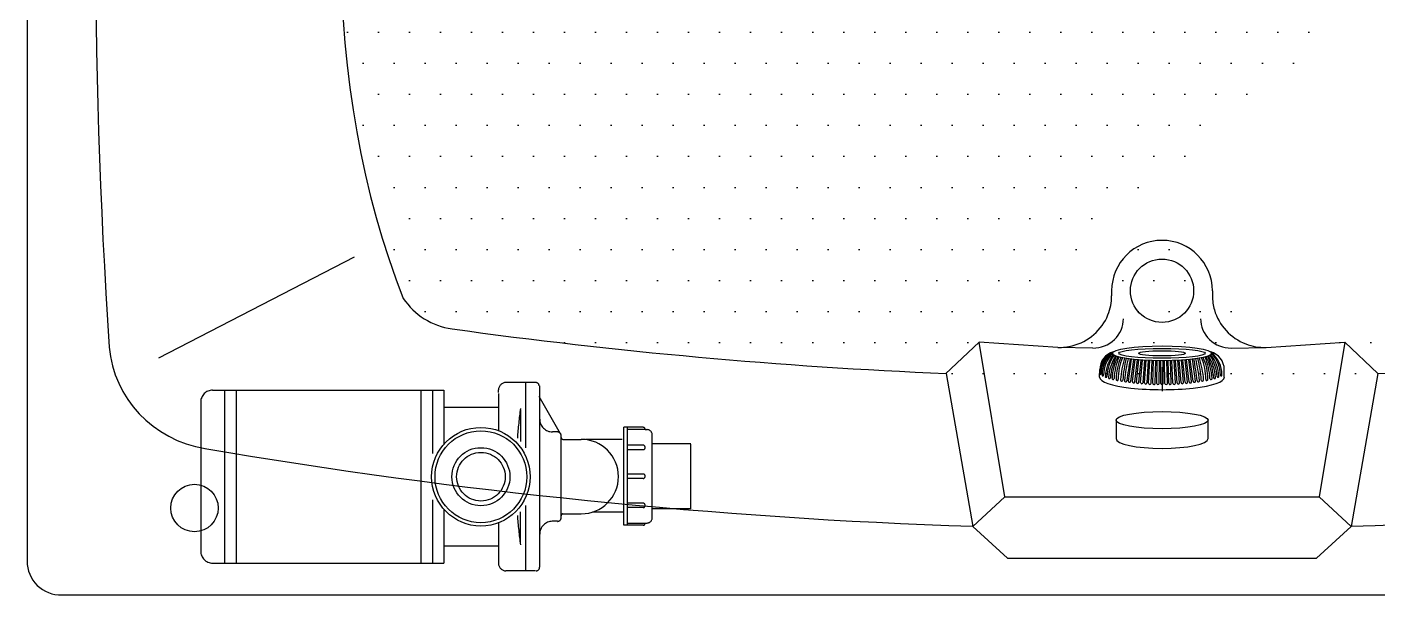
# Model space of a CAD drawing. Header units: millimetres. Extents: x -1267.26 to -1265.43, y 2199.58 to 2200.68.
# Drawn here: x -1267.256 to -1266.167, y 2199.583 to 2200.04 of the extents above; entities that cross this region are included whole.
import ezdxf

# ---------------------------------------------------------------- set-up
doc = ezdxf.new("R2010")
doc.units = ezdxf.units.MM
doc.header["$LTSCALE"] = 10
doc.linetypes.add('HIDDEN', pattern=[0.375, 0.25, -0.125])
doc.layers.add('jacuzzi', color=1, linetype='Continuous')

msp = doc.modelspace()

# ---------------------------------------------------------------- hatches: boundary and pattern name
at = {"layer": 'jacuzzi'}
h = msp.add_hatch(dxfattribs=at)
h.set_pattern_fill('DOTS', color=256, scale=0.4, style=0)
h.set_pattern_definition([(0, (-1266.297454, 2200.986075), (0.0125, 0.025), [0, -0.025])])
edge = h.paths.add_edge_path()
edge.add_ellipse((-1266.3408, 2198.4595), major_axis=(2.0938, 0), ratio=0.970664, start_angle=73.674, end_angle=106.326)
edge.add_arc((-1266.9168, 2200.3657), 0.046, 105.8716, 147.7397)
edge.add_ellipse((-1266.6783, 2200.1335), major_axis=(0.0258, 0.5395), ratio=0.599976, start_angle=63.2469, end_angle=126.938)
edge.add_ellipse((-1266.9052, 2199.851), major_axis=(0.0561, 0), ratio=0.970664, start_angle=212.5592, end_angle=261.8519)
edge.add_ellipse((-1266.3408, 2203.6772), major_axis=(4.0381, 0), ratio=0.970664, start_angle=261.8519, end_angle=267.529)
edge.add_ellipse((-1266.3408, 2203.6772), major_axis=(-4.0381, 0), ratio=0.970664, start_angle=92.471, end_angle=98.4156)
edge.add_ellipse((-1266.0034, 2200.1426), major_axis=(-0.0479, 0.5852), ratio=0.546875, start_angle=234.7515, end_angle=292.4447)
edge.add_arc((-1265.7563, 2199.8453), 0.046, 278.1721, 335.6094)
edge.add_line((-1266.5153, 2199.7608), (-1266.4882, 2199.7863))
edge.add_line((-1266.1667, 2199.7612), (-1266.1934, 2199.7863))
edge.add_line((-1266.2568, 2199.7821), (-1266.1934, 2199.7863))
edge.add_spline(control_points=[(-1266.3002, 2199.8237), (-1266.3002, 2199.8198), (-1266.2996, 2199.816), (-1266.2968, 2199.8062), (-1266.2936, 2199.8005), (-1266.2848, 2199.791), (-1266.2793, 2199.7873), (-1266.2681, 2199.783), (-1266.2625, 2199.782), (-1266.2569, 2199.7821)], knot_values=[3.141593, 3.141593, 3.141593, 3.141593, 3.41504, 3.41504, 3.874107, 3.874107, 4.333174, 4.333174, 4.726304, 4.726304, 4.726304, 4.726304], degree=3, periodic=0)
edge.add_arc((-1266.3408, 2199.8278), 0.0406, 0, 180)
edge.add_spline(control_points=[(-1266.4247, 2199.7821), (-1266.4208, 2199.782), (-1266.4169, 2199.7825), (-1266.4067, 2199.7851), (-1266.4007, 2199.7883), (-1266.3908, 2199.7969), (-1266.3868, 2199.8023), (-1266.3824, 2199.8132), (-1266.3814, 2199.8184), (-1266.3814, 2199.8237)], knot_values=[1.556881, 1.556881, 1.556881, 1.556881, 1.832702, 1.832702, 2.299949, 2.299949, 2.767195, 2.767195, 3.141593, 3.141593, 3.141593, 3.141593], degree=3, periodic=0)
edge.add_line((-1266.4249, 2199.7821), (-1266.4882, 2199.7863))

# ---------------------------------------------------------------- linework, layer by layer
for p, q in [((-1267.1495, 2199.7738), (-1266.9918, 2199.8551)), ((-1266.3814, 2199.8278), (-1266.3814, 2199.8237)), ((-1266.3002, 2199.8278), (-1266.3002, 2199.8237)), ((-1266.5153, 2199.7608), (-1266.4882, 2199.7863)), ((-1266.4675, 2199.6618), (-1266.4882, 2199.7863)), ((-1266.4249, 2199.7821), (-1266.4882, 2199.7863)), ((-1266.3967, 2199.7816), (-1266.4249, 2199.7821)), ((-1266.285, 2199.7816), (-1266.2568, 2199.7821)), ((-1266.2568, 2199.7821), (-1266.1934, 2199.7863)), ((-1266.1934, 2199.7863), (-1266.2141, 2199.6618)), ((-1266.1667, 2199.7612), (-1266.1934, 2199.7863)), ((-1266.3678, 2199.7551), (-1266.3654, 2199.7727)), ((-1266.3659, 2199.7549), (-1266.3634, 2199.7725)), ((-1266.3646, 2199.7547), (-1266.3625, 2199.7724)), ((-1266.3627, 2199.7545), (-1266.3605, 2199.7723)), ((-1266.3613, 2199.7543), (-1266.3595, 2199.7722)), ((-1266.3594, 2199.7541), (-1266.3575, 2199.772)), ((-1266.3581, 2199.754), (-1266.3566, 2199.772)), ((-1266.3561, 2199.7538), (-1266.3546, 2199.7718)), ((-1266.3549, 2199.7537), (-1266.3536, 2199.7718)), ((-1266.3529, 2199.7536), (-1266.3516, 2199.7717)), ((-1266.3516, 2199.7535), (-1266.3507, 2199.7717)), ((-1266.3496, 2199.7534), (-1266.3487, 2199.7716)), ((-1266.3483, 2199.7533), (-1266.3477, 2199.7716)), ((-1266.3464, 2199.7533), (-1266.3457, 2199.7715)), ((-1266.3451, 2199.7532), (-1266.3448, 2199.7715)), ((-1266.3431, 2199.7532), (-1266.3428, 2199.7715)), ((-1266.3418, 2199.7532), (-1266.3418, 2199.7715)), ((-1266.3398, 2199.7532), (-1266.3398, 2199.7715)), ((-1266.3385, 2199.7532), (-1266.3389, 2199.7715)), ((-1266.3365, 2199.7532), (-1266.3369, 2199.7715)), ((-1266.3353, 2199.7533), (-1266.3359, 2199.7715)), ((-1266.3333, 2199.7533), (-1266.3339, 2199.7716)), ((-1266.332, 2199.7534), (-1266.333, 2199.7716)), ((-1266.33, 2199.7535), (-1266.331, 2199.7717)), ((-1266.3287, 2199.7536), (-1266.33, 2199.7717)), ((-1266.3268, 2199.7537), (-1266.328, 2199.7718)), ((-1266.3255, 2199.7538), (-1266.327, 2199.7718)), ((-1266.3235, 2199.754), (-1266.325, 2199.772)), ((-1266.3222, 2199.7541), (-1266.3241, 2199.772)), ((-1266.3203, 2199.7543), (-1266.3221, 2199.7722)), ((-1266.319, 2199.7545), (-1266.3211, 2199.7723)), ((-1266.317, 2199.7547), (-1266.3191, 2199.7724)), ((-1266.3157, 2199.7549), (-1266.3182, 2199.7725)), ((-1266.3138, 2199.7551), (-1266.3162, 2199.7727)), ((-1266.5149, 2199.7612), (-1266.4933, 2199.638)), ((-1266.3911, 2199.7581), (-1266.391, 2199.7643)), ((-1266.3911, 2199.7581), (-1266.391, 2199.7643)), ((-1266.3408, 2199.7662), (-1266.3408, 2199.7469)), ((-1266.2906, 2199.7581), (-1266.2906, 2199.7643)), ((-1266.1667, 2199.7612), (-1266.1883, 2199.638)), ((-1266.3779, 2199.7236), (-1266.3779, 2199.7087)), ((-1266.3037, 2199.7087), (-1266.3037, 2199.7236)), ((-1266.4933, 2199.638), (-1266.4675, 2199.6618)), ((-1266.4675, 2199.6618), (-1266.2141, 2199.6618)), ((-1266.1883, 2199.638), (-1266.2141, 2199.6618)), ((-1266.4933, 2199.638), (-1266.4653, 2199.6124)), ((-1266.1883, 2199.638), (-1266.2163, 2199.6124)), ((-1266.4653, 2199.6124), (-1266.2163, 2199.6124))]:
    msp.add_line(p, q, dxfattribs=at)
at = {"layer": 'jacuzzi', "linetype": 'HIDDEN'}
for p, q in [((-1267.1062, 2199.7477), (-1266.9198, 2199.7477)), ((-1267.0966, 2199.7477), (-1267.0966, 2199.6085)), ((-1267.0871, 2199.7477), (-1267.0871, 2199.6085)), ((-1266.9384, 2199.7477), (-1266.9384, 2199.6085)), ((-1266.9289, 2199.7477), (-1266.9289, 2199.6967)), ((-1266.9198, 2199.7477), (-1266.9198, 2199.71)), ((-1266.9198, 2199.7477), (-1266.9198, 2199.704)), ((-1266.8757, 2199.7458), (-1266.8757, 2199.7479)), ((-1266.8757, 2199.7458), (-1266.8757, 2199.7479)), ((-1266.8458, 2199.7539), (-1266.8699, 2199.7539)), ((-1266.8536, 2199.7013), (-1266.8536, 2199.7539)), ((-1266.8425, 2199.6051), (-1266.8425, 2199.7511)), ((-1267.1157, 2199.7382), (-1267.1157, 2199.618)), ((-1266.9198, 2199.7457), (-1266.9198, 2199.71)), ((-1266.9198, 2199.7457), (-1266.9198, 2199.71)), ((-1266.8257, 2199.7126), (-1266.843, 2199.7426)), ((-1266.9198, 2199.734), (-1266.8757, 2199.734)), ((-1266.8581, 2199.732), (-1266.8581, 2199.7064)), ((-1266.8281, 2199.7141), (-1266.8321, 2199.7141)), ((-1266.7746, 2199.6389), (-1266.7746, 2199.7178)), ((-1266.7716, 2199.6389), (-1266.7716, 2199.7178)), ((-1266.7574, 2199.716), (-1266.7716, 2199.716)), ((-1266.7574, 2199.716), (-1266.7562, 2199.716)), ((-1266.7574, 2199.716), (-1266.7562, 2199.716)), ((-1266.8253, 2199.6449), (-1266.8253, 2199.7112)), ((-1266.8238, 2199.7081), (-1266.809, 2199.7081)), ((-1266.7761, 2199.7079), (-1266.8053, 2199.7079)), ((-1266.7517, 2199.6452), (-1266.7517, 2199.7115)), ((-1266.7517, 2199.6452), (-1266.7517, 2199.7115)), ((-1266.7207, 2199.7046), (-1266.7517, 2199.7046)), ((-1266.7207, 2199.6522), (-1266.7207, 2199.7041)), ((-1266.7207, 2199.7004), (-1266.7207, 2199.704)), ((-1266.7207, 2199.6967), (-1266.7207, 2199.7004)), ((-1266.7207, 2199.6521), (-1266.7207, 2199.7004)), ((-1266.9289, 2199.6593), (-1266.9289, 2199.6085)), ((-1266.9198, 2199.652), (-1266.9198, 2199.6085)), ((-1266.8581, 2199.624), (-1266.8581, 2199.6496)), ((-1266.8536, 2199.6022), (-1266.8536, 2199.6547)), ((-1266.7761, 2199.6495), (-1266.7998, 2199.6495)), ((-1266.7753, 2199.6494), (-1266.7758, 2199.6494)), ((-1266.7207, 2199.6522), (-1266.7517, 2199.6522)), ((-1266.7207, 2199.6521), (-1266.7517, 2199.6521)), ((-1266.8281, 2199.6421), (-1266.8325, 2199.6421)), ((-1266.8238, 2199.648), (-1266.809, 2199.648)), ((-1266.7716, 2199.6407), (-1266.7562, 2199.6407)), ((-1266.9198, 2199.622), (-1266.9198, 2199.6085)), ((-1266.8757, 2199.622), (-1266.9198, 2199.622)), ((-1267.1062, 2199.6085), (-1266.9198, 2199.6085)), ((-1266.8757, 2199.6104), (-1266.8757, 2199.6082)), ((-1266.8757, 2199.6104), (-1266.8757, 2199.6082)), ((-1266.853, 2199.6022), (-1266.8697, 2199.6022)), ((-1266.853, 2199.6022), (-1266.8697, 2199.6022)), ((-1266.8458, 2199.6022), (-1266.8544, 2199.6022))]:
    msp.add_line(p, q, dxfattribs=at)
at = {"layer": 'jacuzzi', "color": 3}
msp.add_lwpolyline([(-1265.4538, 2200.6828), (-1267.2278, 2200.6828, 0.405521), (-1267.2558, 2200.6556), (-1267.2558, 2199.61, 0.42296), (-1267.2278, 2199.5828), (-1265.4538, 2199.5828, 0.405521), (-1265.4258, 2199.61), (-1265.4258, 2200.6556, 0.42296), (-1265.4538, 2200.6828, -0.391534)], format="xyb", dxfattribs=at)
at = {"layer": 'jacuzzi', "linetype": 'HIDDEN'}
for points in [[(-1266.8757, 2199.745), (-1266.8757, 2199.7151)], [(-1266.7592, 2199.7178), (-1266.7746, 2199.7178)], [(-1266.7592, 2199.7034), (-1266.7716, 2199.7034)], [(-1266.7592, 2199.6998), (-1266.7716, 2199.6998)], [(-1266.7592, 2199.6802), (-1266.7716, 2199.6802)], [(-1266.7592, 2199.6766), (-1266.7716, 2199.6766)], [(-1266.7592, 2199.6567), (-1266.7716, 2199.6567)], [(-1266.7592, 2199.6531), (-1266.7716, 2199.6531)], [(-1266.8757, 2199.6409), (-1266.8757, 2199.617), (-1266.8757, 2199.6104)], [(-1266.7592, 2199.6389), (-1266.7746, 2199.6389)], [(-1266.8757, 2199.622), (-1266.8757, 2199.617), (-1266.8757, 2199.6104)]]:
    msp.add_lwpolyline(points, dxfattribs=at)
at = {"layer": 'jacuzzi'}
for centre, radius in [((-1266.3408, 2199.8278), 0.0255), ((-1267.1208, 2199.6528), 0.0191)]:
    msp.add_circle(centre, radius, dxfattribs=at)
at = {"layer": 'jacuzzi', "linetype": 'HIDDEN'}
for radius in [0.0397, 0.037, 0.0234, 0.0196]:
    msp.add_circle((-1266.8899, 2199.678), radius, dxfattribs=at)
at = {"layer": 'jacuzzi'}
for centre, radius, start, end in [((-1266.3408, 2199.8278), 0.0406, 0, 180), ((-1266.376, 2199.7641), 0.015, 105.4909, 179.5), ((-1266.3743, 2199.763), 0.0165, 113.122, 187.4137), ((-1266.3718, 2199.7621), 0.0181, 119.4273, 183.9522), ((-1266.3673, 2199.7607), 0.0218, 127.8314, 181.6456), ((-1266.3636, 2199.7599), 0.0243, 134.3309, 180.2321), ((-1266.3577, 2199.7581), 0.0288, 140.6805, 178.3252), ((-1266.3522, 2199.7569), 0.0332, 145.1075, 176.9796), ((-1266.3469, 2199.7554), 0.0371, 147.5492, 176.0418), ((-1266.3354, 2199.7538), 0.0472, 153.2328, 175.4084), ((-1266.3385, 2199.7549), 0.0427, 152.3198, 176.6528), ((-1266.3215, 2199.7532), 0.0581, 158.528, 176.0922), ((-1266.3338, 2199.7563), 0.044, 156.1373, 179.444), ((-1266.3287, 2199.7563), 0.0474, 158.2863, 179.644), ((-1266.3, 2199.7509), 0.0745, 162.2851, 175.8848), ((-1266.262, 2199.748), 0.1107, 166.75, 175.9055), ((-1266.2263, 2199.7401), 0.1456, 166.9086, 173.8716), ((-1265.9127, 2199.6947), 0.4605, 170.2208, 172.4284), ((-1266.7689, 2199.6947), 0.4605, 7.5716, 9.7791), ((-1266.4554, 2199.7401), 0.1456, 6.1284, 13.0908), ((-1266.4196, 2199.748), 0.1107, 4.0945, 13.2492), ((-1266.3816, 2199.7509), 0.0745, 4.1152, 17.7136), ((-1266.3529, 2199.7563), 0.0474, 0.356, 21.7114), ((-1266.3478, 2199.7563), 0.044, 0.556, 23.8599), ((-1266.3601, 2199.7532), 0.0581, 3.9078, 21.4695), ((-1266.3431, 2199.7549), 0.0427, 3.3472, 27.6765), ((-1266.3462, 2199.7538), 0.0472, 4.5916, 26.7633), ((-1266.3347, 2199.7554), 0.0371, 3.9582, 32.4452), ((-1266.3295, 2199.7569), 0.0332, 3.0204, 34.8844), ((-1266.3056, 2199.7641), 0.015, 0.5, 74.4472), ((-1266.3239, 2199.7581), 0.0288, 1.6748, 39.1263), ((-1266.3144, 2199.7607), 0.0218, 358.3544, 52.1082), ((-1266.318, 2199.7599), 0.0243, 359.7679, 45.0739), ((-1266.3903, 2199.7609), 0.000437, 185.1947, 359.2796), ((-1266.3885, 2199.7598), 0.000615, 158.3204, 352.6804), ((-1266.3859, 2199.7587), 0.000615, 158.3204, 352.6804), ((-1266.3832, 2199.7578), 0.000777, 163.1915, 347.3605), ((-1266.3803, 2199.7572), 0.000853, 167.1949, 0.3983), ((-1266.3013, 2199.7572), 0.000853, 179.6017, 12.8051), ((-1266.2985, 2199.7578), 0.000777, 192.6395, 16.8085), ((-1266.2957, 2199.7587), 0.000615, 187.3196, 21.6796), ((-1266.2931, 2199.7598), 0.000615, 187.3196, 21.6796), ((-1266.3769, 2199.7564), 0.000886, 160.0987, 10.7386), ((-1266.3733, 2199.756), 0.000957, 166.4345, 352.6285), ((-1266.3701, 2199.7554), 0.000962, 167.9164, 353.337), ((-1266.3669, 2199.755), 0.000966, 169.3777, 354.0441), ((-1266.3636, 2199.7545), 0.000971, 170.818, 354.7502), ((-1266.3604, 2199.7542), 0.000976, 172.2368, 355.4561), ((-1266.3571, 2199.7539), 0.00098, 173.6339, 356.1623), ((-1266.3539, 2199.7536), 0.000985, 175.009, 356.8693), ((-1266.3506, 2199.7534), 0.00099, 176.3618, 357.5776), ((-1266.3473, 2199.7533), 0.000995, 177.6922, 358.2877), ((-1266.3441, 2199.7532), 0.001, 179, 359), ((-1266.3408, 2199.7532), 0.001, 180, 0), ((-1266.3375, 2199.7532), 0.001, 181, 1), ((-1266.3343, 2199.7533), 0.000995, 181.7123, 2.3078), ((-1266.331, 2199.7534), 0.00099, 182.4224, 3.6382), ((-1266.3277, 2199.7536), 0.000985, 183.1307, 4.991), ((-1266.3245, 2199.7539), 0.00098, 183.8377, 6.3661), ((-1266.3212, 2199.7542), 0.000976, 184.5439, 7.7632), ((-1266.318, 2199.7545), 0.000971, 185.2498, 9.182), ((-1266.3148, 2199.755), 0.000966, 185.9559, 10.6223), ((-1266.3115, 2199.7554), 0.000962, 186.663, 12.0836), ((-1266.3083, 2199.756), 0.000957, 187.3715, 13.5655), ((-1266.3047, 2199.7564), 0.000886, 169.2614, 19.9013)]:
    msp.add_arc(centre, radius, start, end, dxfattribs=at)
at = {"layer": 'jacuzzi', "linetype": 'HIDDEN'}
for centre, radius, start, end in [((-1267.1062, 2199.7382), 0.00954, 90, 180), ((-1266.8697, 2199.7479), 0.00601, 90, 180), ((-1266.8697, 2199.7479), 0.00601, 90, 180), ((-1266.8458, 2199.7511), 0.00286, 0, 90), ((-1266.4438, 2199.6776), 0.4179, 172.3703, 175.6636), ((-1266.8321, 2199.7245), 0.0104, 180, 270), ((-1266.8281, 2199.7112), 0.00286, 0, 90), ((-1266.7592, 2199.716), 0.0018, 0, 90), ((-1266.7562, 2199.7115), 0.0045, 0, 90), ((-1266.8238, 2199.7096), 0.00145, 180, 270), ((-1266.809, 2199.6781), 0.03, 270, 90), ((-1266.7592, 2199.7016), 0.0018, 270, 90), ((-1266.7592, 2199.6784), 0.0018, 270, 90), ((-1266.7753, 2199.6486), 0.000743, 14.8583, 90), ((-1266.7592, 2199.6549), 0.0018, 270, 90), ((-1266.4438, 2199.6785), 0.4179, 184.3364, 187.6297), ((-1266.8321, 2199.6317), 0.0104, 90, 180), ((-1266.8281, 2199.6449), 0.00286, 270, 0), ((-1266.8238, 2199.6466), 0.00145, 90, 180), ((-1266.7592, 2199.6407), 0.0018, 270, 0), ((-1266.7562, 2199.6452), 0.0045, 270, 0), ((-1267.1062, 2199.618), 0.00954, 180, 270), ((-1266.8697, 2199.6082), 0.00601, 180, 270), ((-1266.8697, 2199.6082), 0.00601, 180, 270), ((-1266.8454, 2199.6051), 0.00286, 270, 0)]:
    msp.add_arc(centre, radius, start, end, dxfattribs=at)
at = {"layer": 'jacuzzi'}
for centre, major_axis, ratio, start_param, end_param in [((-1264.3017, 2200.1297), (0, 3.9524), 0.733522, 1.482831, 1.658762), ((-1266.6783, 2200.1335), (0.0258, 0.5395), 0.599976, 1.103867, 2.215486), ((-1266.9052, 2199.851), (0.0561, 0), 0.970664, 3.709859, 4.570178), ((-1266.3963, 2199.8053), (-0.0244, 0), 0.970664, 1.556881, 3.141593), ((-1266.2853, 2199.8053), (0.0244, 0), 0.970664, 3.141593, 4.726304), ((-1266.3408, 2203.6772), (4.0381, 0), 0.970664, 4.570178, 4.669263), ((-1266.3408, 2203.6772), (-4.0381, 0), 0.970664, 1.613923, 1.717677), ((-1267.0961, 2199.7904), (0.0939, 0), 0.970664, 3.229558, 4.538934), ((-1266.3408, 2199.7581), (-0.0503, 0), 0.198307, 6.281174, 9.428239), ((-1266.3408, 2199.7087), (0.0371, 0), 0.213184, 3.141593, 6.283185), ((-1266.3408, 2203.9748), (4.4704, 0), 0.970664, 4.538934, 4.678269), ((-1266.3408, 2203.9748), (-4.4704, 0), 0.970664, 1.604916, 1.744251)]:
    msp.add_ellipse(centre, major_axis=major_axis, ratio=ratio, start_param=start_param, end_param=end_param, dxfattribs=at)
for centre, major_axis, ratio in [((-1266.3408, 2199.7774), (-0.04, 0), 0.1484), ((-1266.3408, 2199.7774), (-0.0349, 0), 0.114375), ((-1266.3408, 2199.7774), (-0.0189, 0), 0.112344), ((-1266.3408, 2199.7236), (-0.0371, 0), 0.186255)]:
    msp.add_ellipse(centre, major_axis=major_axis, ratio=ratio, dxfattribs=at)
for points, knots in [([(-1266.4247, 2199.7821), (-1266.4208, 2199.782), (-1266.4169, 2199.7825), (-1266.4067, 2199.7851), (-1266.4007, 2199.7883), (-1266.3908, 2199.7969), (-1266.3868, 2199.8023), (-1266.3824, 2199.8132), (-1266.3814, 2199.8184), (-1266.3814, 2199.8237)], [1.556881, 1.556881, 1.556881, 1.556881, 1.832702, 1.832702, 2.299949, 2.299949, 2.767195, 2.767195, 3.141593, 3.141593, 3.141593, 3.141593]), ([(-1266.3002, 2199.8237), (-1266.3002, 2199.8198), (-1266.2996, 2199.816), (-1266.2968, 2199.8062), (-1266.2936, 2199.8005), (-1266.2848, 2199.791), (-1266.2793, 2199.7873), (-1266.2681, 2199.783), (-1266.2625, 2199.782), (-1266.2569, 2199.7821)], [3.141593, 3.141593, 3.141593, 3.141593, 3.41504, 3.41504, 3.874107, 3.874107, 4.333174, 4.333174, 4.726304, 4.726304, 4.726304, 4.726304])]:
    msp.add_open_spline(points, degree=3, knots=knots, dxfattribs=at)

doc.saveas('drawing.dxf')
